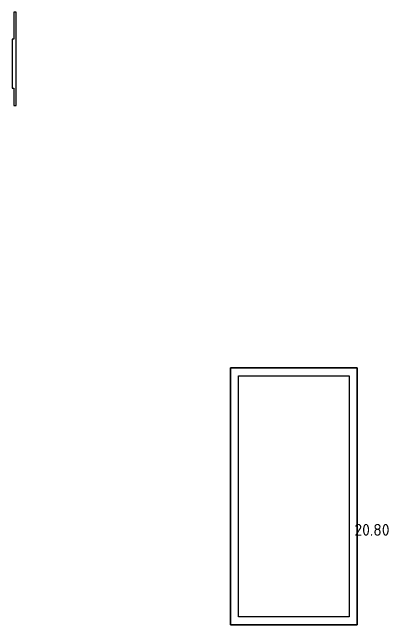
# Model space of a CAD drawing. Header units: millimetres. Extents: x -114775 to 228300, y -175499 to 108657.
# Drawn here: x 30330 to 39851, y -123028 to -107533 of the extents above; entities that cross this region are included whole.
import ezdxf

# ---------------------------------------------------------------- set-up
doc = ezdxf.new("R2010")
doc.units = ezdxf.units.MM
doc.header["$LTSCALE"] = 1000
doc.layers.add('S-降板', color=143, linetype='CONTINUOUS')
doc.layers.add('ZZ001-PC 轮廓', color=30, linetype='CONTINUOUS')
doc.styles.get("Standard").update_dxf_attribs({"font": 'tssdeng.shx', "bigfont": 'tssdchn.shx'})

msp = doc.modelspace()

# ---------------------------------------------------------------- linework, layer by layer
at = {"layer": 'S-降板'}
for points in [[(35851, -116527.9), (39051, -116527.9), (39051, -123027.9), (35851, -123027.9)], [(39051, -116527.9), (35851, -116527.9), (35851, -123027.9), (39051, -123027.9)], [(36051, -116727.9), (38851, -116727.9), (38851, -122827.9), (36051, -122827.9)], [(38851, -122827.9), (36051, -122827.9), (36051, -116727.9), (38851, -116727.9)], [(38851, -122827.9), (36051, -122827.9), (36051, -116727.9), (38851, -116727.9)]]:
    msp.add_lwpolyline(points, close=True, dxfattribs=at)
at = {"layer": 'ZZ001-PC 轮廓'}
msp.add_lwpolyline([(30429.6, -107533.2), (30372.6, -107533.2), (30372.6, -108213.2), (30329.6, -108213.2), (30329.6, -109452.7), (30372.6, -109452.7), (30372.6, -109892.7), (30429.6, -109893.2), (30429.6, -107533.2)], dxfattribs=at)

# ---------------------------------------------------------------- texts
at = {"layer": 'S-降板'}
msp.add_text('20.80', height=300, dxfattribs=at).set_placement((38983.8, -120777.1))

doc.saveas('drawing.dxf')
